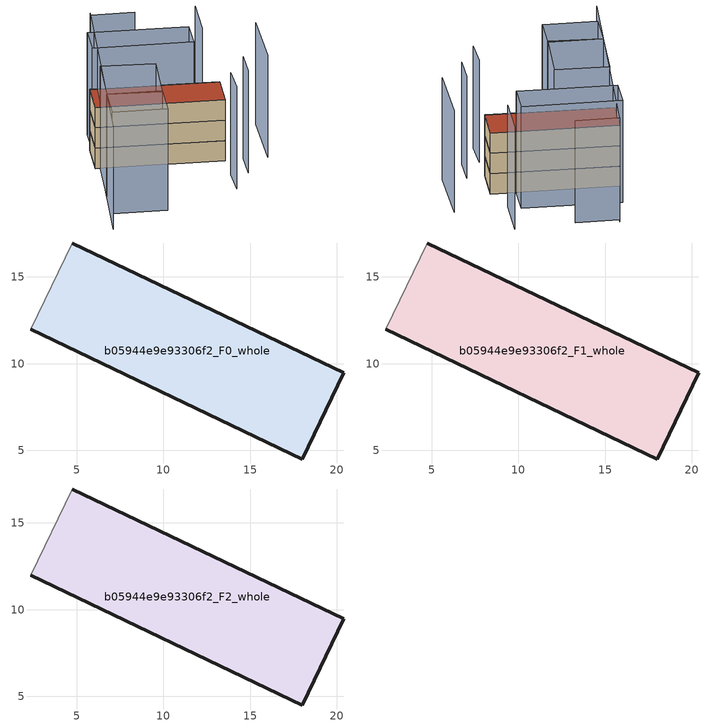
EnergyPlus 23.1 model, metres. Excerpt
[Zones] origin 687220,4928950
b05944e9e93306f2_F0_whole
 floor ground (EU_floor_Construction): 18.01,4.5 20.39,9.48 4.75,16.95 2.38,11.98 z0
 wall outside (EU_wall_Construction): 4.75,16.95 20.39,9.48 18.01,4.5 2.38,11.98 z0:3
 wall adiabatic (EU_wall_Construction): 2.38,11.98 4.75,16.95 z0:3
b05944e9e93306f2_F1_whole
 floor to b05944e9e93306f2_F0_whole (EU_floor_Construction): 18.01,4.5 20.38,9.48 4.75,16.95 2.38,11.98 z3
 wall outside (EU_wall_Construction): 4.75,16.95 20.39,9.48 18.01,4.5 2.38,11.98 z3:6
 wall adiabatic (EU_wall_Construction): 2.38,11.98 4.75,16.95 z3:6
b05944e9e93306f2_F2_whole
 floor to b05944e9e93306f2_F1_whole (EU_floor_Construction): 18.01,4.5 20.38,9.48 4.75,16.95 2.38,11.98 z6
 wall outside (EU_wall_Construction): 4.75,16.95 20.39,9.48 18.01,4.5 2.38,11.98 z6:9
 wall adiabatic (EU_wall_Construction): 2.38,11.98 4.75,16.95 z6:9
 roof outside (EU_roof_Construction): 20.39,9.48 18.01,4.5 2.38,11.98 4.75,16.95 z9
shading: 14.7,-3.25 16.39,0.72 / 18.58,-0.1 20.36,3.83 / 23.3,2.38 27.35,11.41 / 20.53,13.91 23.34,19.94 / 15.63,22.68 10.3,25.23 / 10.55,25.71 -5.47,-4.36 / -0.85,4.32 5.86,1.18 / 5.86,1.18 3.58,-3.69 / 3.58,-3.69 -3.12,-0.55 / -3.12,-0.55 -0.85,4.32 / 17.3,11.07 5.09,16.89 / 5.09,16.89 7.09,21.08 / 7.09,21.08 19.3,15.26 / 19.3,15.26 17.3,11.07 / -0.85,4.32 3.03,11.82 / 3.03,11.82 9.59,8.43 / 9.59,8.43 5.71,0.93 / 5.71,0.93 -0.85,4.32 z0:15
[Building]
EU S2 Campaign: North Axis=0; Terrain=City; Solar Distribution=FullExterior
[Site:Location]
Bologna: Latitude=44.5; Longitude=11.25; Time Zone=1; Elevation=37
[SizingPeriod:WeatherFileDays]
AnnualSizingPeriod: Begin Month=1; Begin Day of Month=1; End Month=12; End Day of Month=31; Day of Week for Start Day=Monday; Use Weather File Daylight Saving Period=No; Use Weather File Rain and Snow Indicators=No
[MATERIAL]
EU_InternalMass_Material: Roughness=MediumRough; Thickness=0.1; Conductivity=1; Density=1800; Specific Heat=900; Thermal Absorptance=0.9; Solar Absorptance=0.7; Visible Absorptance=0.7
[MATERIAL:NOMASS] Roughness=MediumRough; Thermal Absorptance=0.9; Solar Absorptance=0.7; Visible Absorptance=0.7
Name | Thermal Resistance
EU_wall_NoMass | 0.937881
EU_roof_NoMass | 0.548572
EU_floor_NoMass | 0.71348
[CONSTRUCTION]
EU_wall_Construction: EU_wall_NoMass
EU_roof_Construction: EU_roof_NoMass
EU_floor_Construction: EU_floor_NoMass
EU_InternalMass_Construction: EU_InternalMass_Material
[ZONE] Type=1; Multiplier=1; Ceiling Height=autocalculate; Floor Area=autocalculate; Part of Total Floor Area=Yes
Name | Volume
b05944e9e93306f2_F0_whole | 286.476
b05944e9e93306f2_F1_whole; b05944e9e93306f2_F2_whole | 286.477
[INTERNALMASS] Construction=EU_InternalMass_Construction; Surface Area=95.4922
Name | Zone or ZoneList
b05944e9e93306f2_F0_whole_EU_InternalMass | b05944e9e93306f2_F0_whole
b05944e9e93306f2_F1_whole_EU_InternalMass | b05944e9e93306f2_F1_whole
b05944e9e93306f2_F2_whole_EU_InternalMass | b05944e9e93306f2_F2_whole
[OTHEREQUIPMENT] Fuel Type=Electricity; Design Level Calculation Method=Watts/Area; Power per Zone Floor Area=1; Fraction Latent=0; Fraction Radiant=0; Fraction Lost=0; Carbon Dioxide Generation Rate=0; EndUse Subcategory=EU_Step8_InternalGains
Name | Zone or ZoneList or Space or SpaceList | Schedule
EU_Step8_InternalGain_b05944e9e93306f2_F0_whole_f000 | b05944e9e93306f2_F0_whole | EU_Step8_GainSchedule_b05944e9e93306f2_F0_whole_f000
EU_Step8_InternalGain_b05944e9e93306f2_F1_whole_f000 | b05944e9e93306f2_F1_whole | EU_Step8_GainSchedule_b05944e9e93306f2_F1_whole_f000
EU_Step8_InternalGain_b05944e9e93306f2_F2_whole_f000 | b05944e9e93306f2_F2_whole | EU_Step8_GainSchedule_b05944e9e93306f2_F2_whole_f000
[ZONEVENTILATION:DESIGNFLOWRATE] Schedule=EU_AlwaysOn; Design Flow Rate Calculation Method=AirChanges/Hour; Air Changes per Hour=0.687892; Ventilation Type=Natural; Fan Pressure Rise=0; Fan Total Efficiency=1; Constant Term Coefficient=1; Temperature Term Coefficient=0; Velocity Term Coefficient=0; Velocity Squared Term Coefficient=0; Minimum Indoor Temperature=-100; Maximum Indoor Temperature=100; Delta Temperature=-100; Minimum Outdoor Temperature=-100; Maximum Outdoor Temperature=100; Maximum Wind Speed=40
Name | Zone or ZoneList or Space or SpaceList
EU_ConstantAir_b05944e9e93306f2_F0_whole | b05944e9e93306f2_F0_whole
EU_ConstantAir_b05944e9e93306f2_F1_whole | b05944e9e93306f2_F1_whole
EU_ConstantAir_b05944e9e93306f2_F2_whole | b05944e9e93306f2_F2_whole
[HVACTEMPLATE:THERMOSTAT] Constant Heating Setpoint=20; Constant Cooling Setpoint=50
EU_HeatOnly_b05944e9e93306f2_F0_whole; EU_HeatOnly_b05944e9e93306f2_F1_whole; EU_HeatOnly_b05944e9e93306f2_F2_whole
[HVACTEMPLATE:ZONE:IDEALLOADSAIRSYSTEM] System Availability Schedule=EU_AlwaysOn; Maximum Heating Supply Air Temperature=50; Minimum Cooling Supply Air Temperature=13; Maximum Heating Supply Air Humidity Ratio=0.0156; Minimum Cooling Supply Air Humidity Ratio=0.0077; Heating Limit=NoLimit; Cooling Limit=NoLimit; Heating Availability Schedule=EU_AlwaysOn; Cooling Availability Schedule=EU_CoolingOff; Dehumidification Control Type=ConstantSensibleHeatRatio; Cooling Sensible Heat Ratio=0.7; Dehumidification Setpoint=60; Humidification Control Type=None; Humidification Setpoint=30; Outdoor Air Method=None; Outdoor Air Flow Rate per Person=0.00944; Outdoor Air Flow Rate per Zone Floor Area=0; Outdoor Air Flow Rate per Zone=0; Demand Controlled Ventilation Type=None; Outdoor Air Economizer Type=NoEconomizer; Heat Recovery Type=None; Sensible Heat Recovery Effectiveness=0.7; Latent Heat Recovery Effectiveness=0.65
Name | Template Thermostat
b05944e9e93306f2_F0_whole | EU_HeatOnly_b05944e9e93306f2_F0_whole
b05944e9e93306f2_F1_whole | EU_HeatOnly_b05944e9e93306f2_F1_whole
b05944e9e93306f2_F2_whole | EU_HeatOnly_b05944e9e93306f2_F2_whole
[SIZING:ZONE] Zone Cooling Design Supply Air Temperature Input Method=SupplyAirTemperature; Zone Cooling Design Supply Air Temperature=13; Zone Heating Design Supply Air Temperature Input Method=SupplyAirTemperature; Zone Heating Design Supply Air Temperature=50; Zone Cooling Design Supply Air Humidity Ratio=0.008; Zone Heating Design Supply Air Humidity Ratio=0.008; Cooling Design Air Flow Method=DesignDay; Cooling Design Air Flow Rate=0; Cooling Minimum Air Flow per Zone Floor Area=0.000762; Cooling Minimum Air Flow=0; Cooling Minimum Air Flow Fraction=0.2; Heating Design Air Flow Method=DesignDay; Heating Design Air Flow Rate=0; Heating Maximum Air Flow per Zone Floor Area=0.002032; Heating Maximum Air Flow=0.141576; Heating Maximum Air Flow Fraction=0.3; Account for Dedicated Outdoor Air System=No; Dedicated Outdoor Air System Control Strategy=NeutralSupplyAir; Dedicated Outdoor Air Low Setpoint Temperature for Design=autosize; Dedicated Outdoor Air High Setpoint Temperature for Design=autosize; Zone Load Sizing Method=Sensible Load Only No Latent Load; Zone Latent Cooling Design Supply Air Humidity Ratio Input Method=HumidityRatioDifference; Zone Cooling Design Supply Air Humidity Ratio Difference=0.005; Zone Latent Heating Design Supply Air Humidity Ratio Input Method=HumidityRatioDifference; Zone Humidification Design Supply Air Humidity Ratio Difference=0.005
b05944e9e93306f2_F0_whole; b05944e9e93306f2_F1_whole; b05944e9e93306f2_F2_whole
[SCHEDULE:CONSTANT]
Name | Hourly Value
EU_AlwaysOn | 1
EU_CoolingOff | 0
[SCHEDULE:FILE] Column Number=1; Rows to Skip at Top=0; Number of Hours of Data=8760; Column Separator=Comma; Interpolate to Timestep=No; Minutes per Item=60; Adjust Schedule for Daylight Savings=Yes
Name | File
EU_Step8_GainSchedule_b05944e9e93306f2_F0_whole_f000 | ../../schedules/b05944e9e93306f2/b05944e9e93306f2_F0_whole_f000_gain.csv
EU_Step8_GainSchedule_b05944e9e93306f2_F1_whole_f000 | ../../schedules/b05944e9e93306f2/b05944e9e93306f2_F1_whole_f000_gain.csv
EU_Step8_GainSchedule_b05944e9e93306f2_F2_whole_f000 | ../../schedules/b05944e9e93306f2/b05944e9e93306f2_F2_whole_f000_gain.csv
